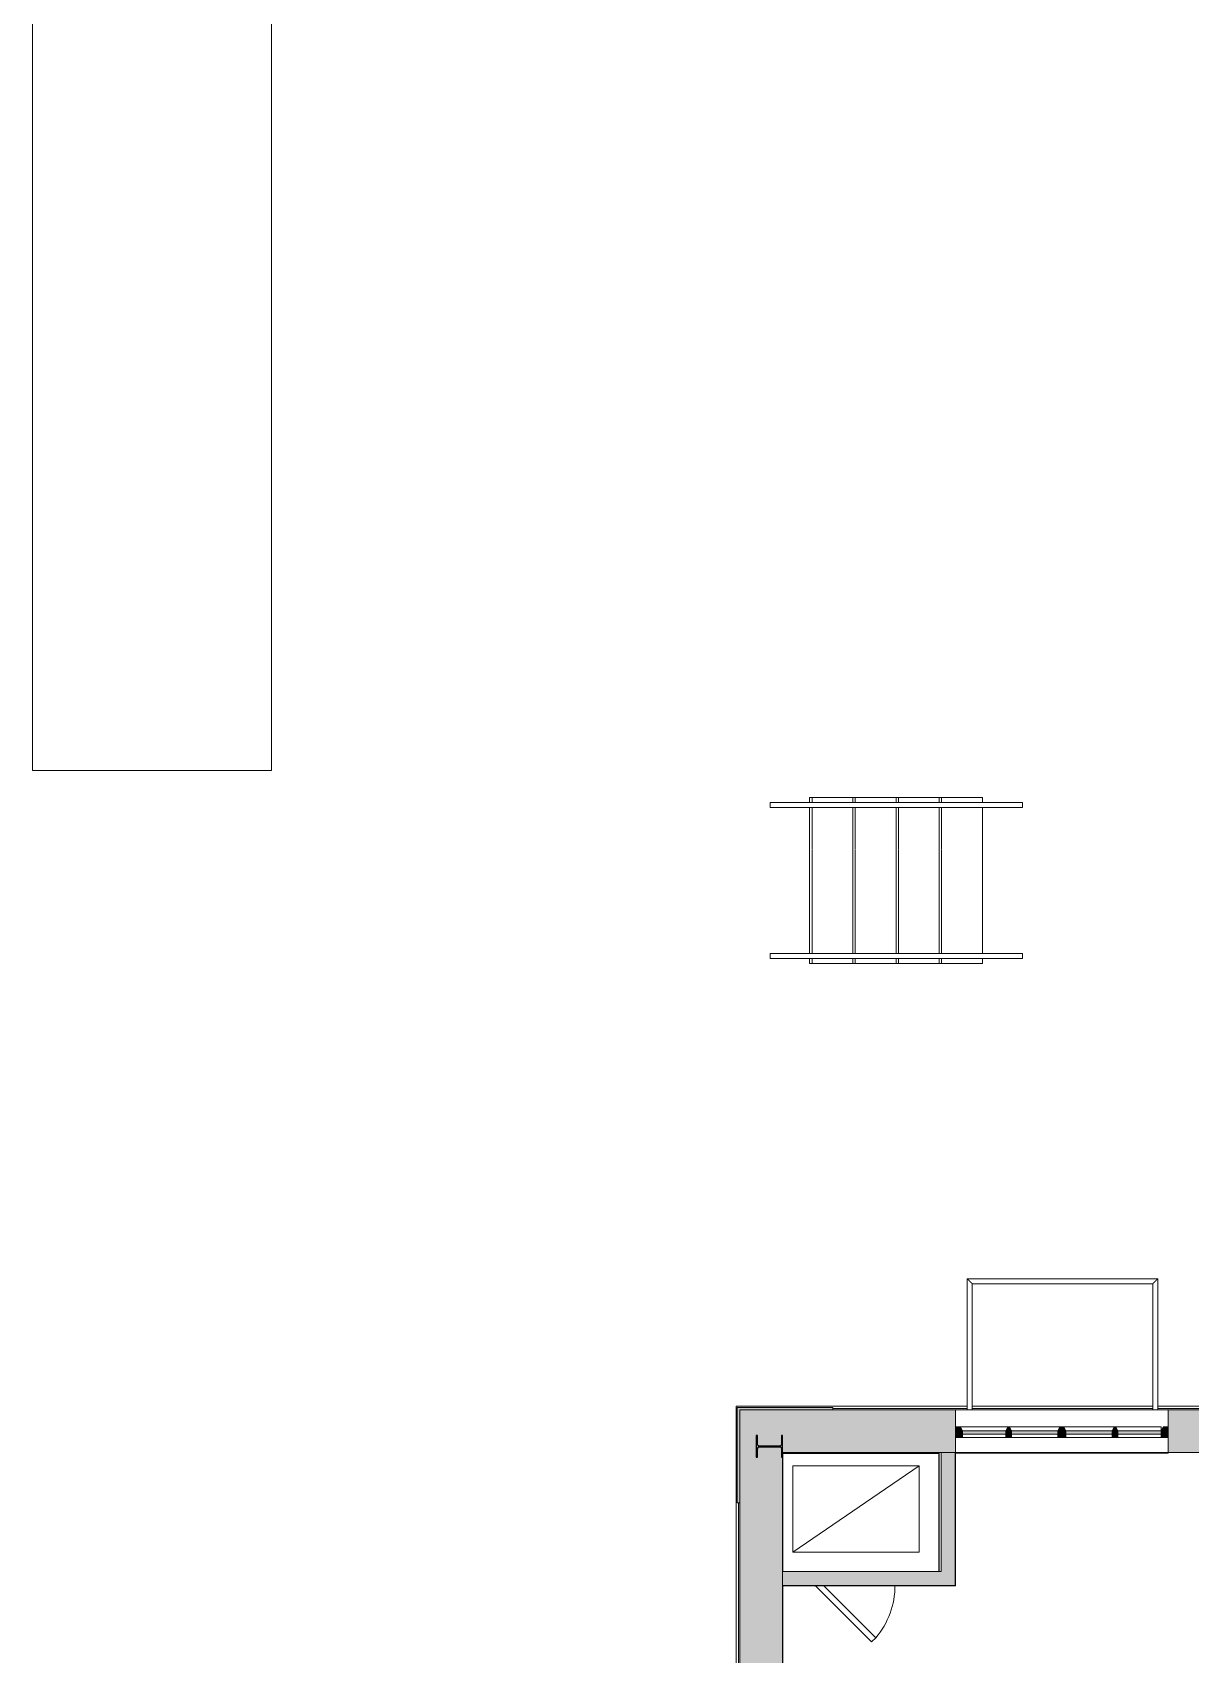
# Model space of a CAD drawing. Header units: inches. Extents: x -3803 to -1421, y -3454 to -210.
# Drawn here: x -3803.4 to -3454.6, y -2895.3 to -2406.9 of the extents above; entities that cross this region are included whole.
import ezdxf

# ---------------------------------------------------------------- set-up
doc = ezdxf.new("R2010")
doc.units = ezdxf.units.IN
doc.header["$MEASUREMENT"] = 0
doc.linetypes.add('Overhead 1_16_', pattern=[0.101562, 0.0625, -0.039062])
for name, color, linetype, lineweight in [('A-DOOR', 31, 'Continuous', 13), ('A-FLOR', 192, 'Continuous', 13), ('A-FLOR-HRAL', 11, 'Continuous', 13), ('A-GLAZ-CURT', 52, 'Continuous', 13), ('A-GLAZ-CWMG', 51, 'Continuous', 13), ('A-WALL', 113, 'Continuous', 13), ('A-WALL-PATT', 111, 'Continuous', 13), ('I-WALL', 2, 'Continuous', 13), ('M-HVAC-DUCT-ANNO', 70, 'Continuous', 13), ('Q-CASE', 31, 'Continuous', 13), ('S-COLS', 52, 'Continuous', 13), ('S-STRS', 31, 'Continuous', 13)]:
    doc.layers.add(name, color=color, linetype=linetype, lineweight=lineweight)

# ---------------------------------------------------------------- blocks, each defined once
blk = doc.blocks.new('_STL - Column - W Shape - 2017v1 - W8x24-1684864-DIMENSION PLAN - LEVEL 2 _579_ - 2__ - CAD')
at = {"layer": 'S-COLS'}
blk.add_hatch(color=130, dxfattribs=at).paths.add_polyline_path([(-3.25, -3.96), (3.25, -3.96), (3.25, -3.56), (0.51, -3.56), (0.24, -3.45), (0.12, -3.17), (0.12, 3.18), (0.24, 3.45), (0.51, 3.57), (3.25, 3.57), (3.25, 3.97), (-3.25, 3.97), (-3.25, 3.57), (-0.52, 3.57), (-0.24, 3.45), (-0.13, 3.18), (-0.13, -3.17), (-0.24, -3.45), (-0.52, -3.56), (-3.25, -3.56)], flags=0)
at = {"layer": 'S-COLS', "color": 253, "lineweight": 25}
for p, q in [((3.25, 3.97), (-3.25, 3.97)), ((-3.25, 3.97), (-3.25, 3.57)), ((-3.25, 3.57), (-0.52, 3.57)), ((-0.13, 3.18), (-0.13, -3.17)), ((0.12, -3.17), (0.12, 3.18)), ((0.51, 3.57), (3.25, 3.57)), ((3.25, 3.57), (3.25, 3.97)), ((-0.52, -3.56), (-3.25, -3.56)), ((-3.25, -3.56), (-3.25, -3.96)), ((-3.25, -3.96), (3.25, -3.96)), ((3.25, -3.56), (0.51, -3.56)), ((3.25, -3.96), (3.25, -3.56))]:
    blk.add_line(p, q, dxfattribs=at)
for centre, start, end in [((-0.52, 3.18), 0, 90), ((0.51, 3.18), 90, 180), ((-0.52, -3.17), 270, 0), ((0.51, -3.17), 180, 270)]:
    blk.add_arc(centre, 0.39, start, end, dxfattribs=at)
blk = doc.blocks.new('15830016-STRUCT_MARTINEZ-MOORE_CENTRAL_v2018_rvt-1-DIMENSION PLAN - LEVEL 2 _579_ - 2__ - CAD')
at = {"layer": 'A-FLOR', "color": 253, "lineweight": 25}
for p, q in [((-3577.4, -2834.64), (-3530.46, -2834.64)), ((-3577.4, -2870.27), (-3577.4, -2834.64)), ((-3530.46, -2834.64), (-3530.46, -2870.27))]:
    blk.add_line(p, q, dxfattribs=at)
at = {"color": 250, "lineweight": 13, "rotation": 90.00000000000072}
blk.add_blockref('_STL - Column - W Shape - 2017v1 - W8x24-1684864-DIMENSION PLAN - LEVEL 2 _579_ - 2__ - CAD', (-3581.43, -2832.64), dxfattribs=at)
blk = doc.blocks.new('15830016-MECH_BSALS_CENTRAL_v2018_rvt-1-DIMENSION PLAN - LEVEL 2 _579_ - 2__ - CAD')
at = {"layer": 'M-HVAC-DUCT-ANNO', "color": 21, "lineweight": 9}
for p, q in [((-3574.41, -2864.47), (-3536.41, -2838.47)), ((-3574.41, -2864.47), (-3574.41, -2838.47)), ((-3574.41, -2838.47), (-3536.41, -2838.47)), ((-3536.41, -2838.47), (-3536.41, -2864.47)), ((-3536.41, -2864.47), (-3574.41, -2864.47))]:
    blk.add_line(p, q, dxfattribs=at)
blk = doc.blocks.new('level 2 - band2 - level 2 - band-474741-DIMENSION PLAN - LEVEL 2 _579_ - 2__ - CAD')
at = {"layer": 'A-WALL', "lineweight": 20}
for p, q in [((-3591.52, -3450.77), (-3591.52, -2820.52)), ((-3591.52, -2820.52), (-3521.89, -2820.52)), ((-3562.4, -2821.27), (-3521.9, -2821.27)), ((-3520.4, -2820.52), (-3466.02, -2820.52)), ((-3520.4, -2821.27), (-3466.02, -2821.27)), ((-3464.52, -2820.52), (-3385.9, -2820.52)), ((-3464.52, -2821.27), (-3419.9, -2821.27)), ((-3590.77, -3421.64), (-3590.77, -2849.64))]:
    blk.add_line(p, q, dxfattribs=at)
blk = doc.blocks.new('coin 26 - coin 2-486031-DIMENSION PLAN - LEVEL 2 _579_ - 2__ - CAD')
at = {"layer": 'A-WALL-PATT', "lineweight": 20}
blk.add_hatch(color=10, dxfattribs=at).paths.add_polyline_path([(-1645.15, -2849.64), (-1644.4, -2849.64), (-1644.4, -2821.64), (-1616.4, -2821.64), (-1616.4, -2820.89), (-1645.15, -2820.89)], flags=0)
at = {"layer": 'A-WALL', "lineweight": 20}
for p, q in [((-1616.4, -2820.89), (-1645.15, -2820.89)), ((-1645.15, -2820.89), (-1645.15, -2849.64)), ((-1644.4, -2849.64), (-1644.4, -2821.64)), ((-1644.4, -2821.64), (-1616.4, -2821.64)), ((-1616.4, -2821.64), (-1616.4, -2820.89)), ((-1645.15, -2849.64), (-1644.4, -2849.64))]:
    blk.add_line(p, q, dxfattribs=at)
blk = doc.blocks.new('Basic Wall _ A3-4 1_4_-BSALS - ___-3569724-DIMENSION PLAN - LEVEL 2 _579_ - 2__ - CAD')
at = {"layer": 'I-WALL', "lineweight": 20}
for p, q in [((-3525.4, -2874.64), (-3577.52, -2874.64)), ((-3525.52, -2874.52), (-3525.4, -2874.64))]:
    blk.add_line(p, q, dxfattribs=at)
blk = doc.blocks.new('Basic Wall _ A3-4 1_4_-BSALS - ___-3569725-DIMENSION PLAN - LEVEL 2 _579_ - 2__ - CAD')
at = {"layer": 'I-WALL', "lineweight": 20}
for p, q in [((-3525.4, -2834.52), (-3525.4, -2834.64)), ((-3525.4, -2834.64), (-3525.4, -2874.64)), ((-3525.4, -2874.64), (-3525.52, -2874.52))]:
    blk.add_line(p, q, dxfattribs=at)
blk = doc.blocks.new('Railing - Railing-545846-DIMENSION PLAN - LEVEL 2 _579_ - 2__ - CAD')
at = {"layer": 'A-FLOR-HRAL', "lineweight": 9}
for p, q in [((-3581.21, -2684.26), (-3517.21, -2684.26)), ((-3581.21, -2685.76), (-3581.21, -2684.26)), ((-3581.21, -2685.76), (-3517.21, -2685.76)), ((-3517.21, -2684.26), (-3505.21, -2684.26)), ((-3517.21, -2685.76), (-3505.21, -2685.76)), ((-3505.21, -2684.26), (-3505.21, -2685.76))]:
    blk.add_line(p, q, dxfattribs=at)
blk = doc.blocks.new('Railing - Railing-545854-DIMENSION PLAN - LEVEL 2 _579_ - 2__ - CAD')
at = {"layer": 'A-FLOR-HRAL', "lineweight": 9}
for p, q in [((-3581.21, -2638.76), (-3517.21, -2638.76)), ((-3581.21, -2640.26), (-3581.21, -2638.76)), ((-3581.21, -2640.26), (-3517.21, -2640.26)), ((-3517.21, -2638.76), (-3505.21, -2638.76)), ((-3517.21, -2640.26), (-3505.21, -2640.26)), ((-3505.21, -2638.76), (-3505.21, -2640.26))]:
    blk.add_line(p, q, dxfattribs=at)
blk = doc.blocks.new('Railing - Railing-545946-DIMENSION PLAN - LEVEL 2 _579_ - 2__ - CAD')
at = {"layer": 'A-FLOR-HRAL', "lineweight": 9}
for p, q in [((-3521.9, -2782.14), (-3521.9, -2821.64)), ((-3464.52, -2782.14), (-3521.9, -2782.14)), ((-3520.4, -2821.64), (-3520.4, -2783.64)), ((-3520.4, -2783.64), (-3466.02, -2783.64)), ((-3466.02, -2783.64), (-3466.02, -2821.64)), ((-3464.52, -2821.64), (-3464.52, -2782.14))]:
    blk.add_line(p, q, dxfattribs=at)
for points in [[(-3520.4, -2783.64), (-3520.4, -2783.64), (-3520.41, -2783.63), (-3520.45, -2783.59), (-3520.49, -2783.54), (-3520.54, -2783.5), (-3520.58, -2783.45), (-3520.63, -2783.41), (-3520.69, -2783.35), (-3520.76, -2783.28), (-3520.81, -2783.22), (-3520.86, -2783.18), (-3520.9, -2783.13), (-3520.95, -2783.08), (-3521, -2783.04), (-3521.05, -2782.99), (-3521.1, -2782.94), (-3521.15, -2782.89), (-3521.19, -2782.84), (-3521.24, -2782.79), (-3521.29, -2782.74), (-3521.34, -2782.7), (-3521.39, -2782.65), (-3521.43, -2782.6), (-3521.48, -2782.56), (-3521.52, -2782.52), (-3521.56, -2782.47), (-3521.62, -2782.42), (-3521.66, -2782.37), (-3521.71, -2782.33), (-3521.75, -2782.28), (-3521.8, -2782.24), (-3521.84, -2782.2), (-3521.88, -2782.15), (-3521.9, -2782.14), (-3521.9, -2782.14)], [(-3466.02, -2783.64), (-3466.02, -2783.64), (-3466.01, -2783.63), (-3465.97, -2783.59), (-3465.92, -2783.54), (-3465.88, -2783.5), (-3465.83, -2783.45), (-3465.79, -2783.41), (-3465.73, -2783.35), (-3465.66, -2783.28), (-3465.6, -2783.22), (-3465.56, -2783.18), (-3465.51, -2783.13), (-3465.46, -2783.08), (-3465.42, -2783.04), (-3465.37, -2782.99), (-3465.32, -2782.94), (-3465.27, -2782.89), (-3465.22, -2782.84), (-3465.17, -2782.79), (-3465.12, -2782.74), (-3465.08, -2782.7), (-3465.03, -2782.65), (-3464.98, -2782.6), (-3464.94, -2782.56), (-3464.9, -2782.52), (-3464.85, -2782.47), (-3464.8, -2782.42), (-3464.75, -2782.37), (-3464.71, -2782.33), (-3464.66, -2782.28), (-3464.62, -2782.24), (-3464.58, -2782.2), (-3464.53, -2782.15), (-3464.52, -2782.14), (-3464.52, -2782.14)]]:
    blk.add_open_spline(points, degree=3, knots=[0, 0, 0, 0, 0.083333, 0.125, 0.166667, 0.208333, 0.229167, 0.25, 0.291667, 0.333333, 0.354167, 0.375, 0.395833, 0.416667, 0.4375, 0.458333, 0.479167, 0.5, 0.520833, 0.541667, 0.5625, 0.583333, 0.604167, 0.625, 0.645833, 0.666667, 0.6875, 0.708333, 0.75, 0.770833, 0.791667, 0.833333, 0.875, 0.916667, 1, 1, 1, 1], dxfattribs=at)
blk = doc.blocks.new('Casework 59 - Casework 3-549940-DIMENSION PLAN - LEVEL 2 _579_ - 2__ - CAD')
at = {"layer": 'Q-CASE', "lineweight": 20}
for p, q in [((-1763.4, -3435.7), (-1761.34, -3435.7)), ((-1761.34, -3435.7), (-1748.24, -3435.7)), ((-1748.24, -3435.7), (-1746.56, -3435.7)), ((-1746.56, -3435.7), (-1732.62, -3435.7)), ((-1732.62, -3435.7), (-1730.18, -3435.7)), ((-1730.18, -3435.7), (-1716.24, -3435.7)), ((-1716.24, -3435.7), (-1714.56, -3435.7)), ((-1714.56, -3435.7), (-1699.4, -3435.7)), ((-1763.4, -3440.26), (-1763.4, -3440.39)), ((-1763.4, -3440.39), (-1763.4, -3440.26)), ((-1763.4, -3440.39), (-1699.4, -3440.39)), ((-1699.4, -3440.39), (-1763.4, -3440.39)), ((-1699.4, -3440.39), (-1699.4, -3440.26)), ((-1699.4, -3440.26), (-1699.4, -3440.39))]:
    blk.add_line(p, q, dxfattribs=at)
blk = doc.blocks.new('Door-A1_1-BSALS1 - AP-24X24-BSALS 2-387332-DIMENSION PLAN - LEVEL 2 _579_ - 2__ - CAD')
at = {"layer": 'A-DOOR', "lineweight": 20}
for p, q in [((-4.97, 19.1), (-6.21, 17.86)), ((-6.21, 17.86), (9.53, 2.13)), ((12, 2.13), (-4.97, 19.1))]:
    blk.add_line(p, q, dxfattribs=at)
at = {"layer": 'A-DOOR', "lineweight": 9}
blk.add_arc((12, 2.22), 24, 139.3461, 180.2325, dxfattribs=at)
blk = doc.blocks.new('System Panel - Winco Glass-383689-DIMENSION PLAN - LEVEL 2 _579_ - 2__ - CAD')
at = {"layer": 'A-GLAZ-CURT', "lineweight": 9}
blk.add_hatch(color=90, dxfattribs=at).paths.add_polyline_path([(6.546875, 1), (-6.546875, 1), (-6.546875, 0), (6.546875, 0)], flags=0)
at = {"layer": 'A-GLAZ-CURT', "lineweight": 20}
for p, q in [((6.546875, 1), (-6.546875, 1)), ((-6.546875, 1), (-6.546875, 0)), ((-6.546875, 0), (6.546875, 0)), ((6.546875, 0), (6.546875, 1))]:
    blk.add_line(p, q, dxfattribs=at)
blk = doc.blocks.new('System Panel - Winco Glass-383690-DIMENSION PLAN - LEVEL 2 _579_ - 2__ - CAD')
at = {"layer": 'A-GLAZ-CURT', "lineweight": 9}
blk.add_hatch(color=90, dxfattribs=at).paths.add_polyline_path([(6.96875, 1), (-6.96875, 1), (-6.96875, 0), (6.96875, 0)], flags=0)
at = {"layer": 'A-GLAZ-CURT', "lineweight": 20}
for p, q in [((6.96875, 1), (-6.96875, 1)), ((-6.96875, 1), (-6.96875, 0)), ((-6.96875, 0), (6.96875, 0)), ((6.96875, 0), (6.96875, 1))]:
    blk.add_line(p, q, dxfattribs=at)
blk = doc.blocks.new('Rectangular Mullion - Winco Accent Full_Left-Large-383700-DIMENSION PLAN - LEVEL 2 _579_ - 2__ - CAD')
at = {"layer": 'A-GLAZ-CWMG', "lineweight": 9}
blk.add_hatch(color=90, dxfattribs=at).paths.add_polyline_path([(0, -2), (-2.06, -2), (-2.06, 0), (-1.48, 1.25), (0, 1.25)], flags=0)
at = {"layer": 'A-GLAZ-CWMG', "lineweight": 20}
for p, q in [((-2.06, 0), (-1.48, 1.25)), ((-2.06, -2), (-2.06, 0)), ((-1.48, 1.25), (0, 1.25)), ((0, 1.25), (0, -2)), ((0, -2), (-2.06, -2))]:
    blk.add_line(p, q, dxfattribs=at)
blk = doc.blocks.new('Rectangular Mullion - Winco Accent Full_Right-Large-383704-DIMENSION PLAN - LEVEL 2 _579_ - 2__ - CAD')
at = {"layer": 'A-GLAZ-CWMG', "lineweight": 9}
blk.add_hatch(color=90, dxfattribs=at).paths.add_polyline_path([(-2.06, -2), (0, -2), (0, 1.25), (-1.48, 1.25), (-2.06, 0)], flags=0)
at = {"layer": 'A-GLAZ-CWMG', "lineweight": 20}
for p, q in [((-1.48, 1.25), (-2.06, 0)), ((-2.06, 0), (-2.06, -2)), ((0, 1.25), (-1.48, 1.25)), ((0, -2), (0, 1.25)), ((-2.06, -2), (0, -2))]:
    blk.add_line(p, q, dxfattribs=at)
blk = doc.blocks.new('Rectangular Mullion - Winco Accent Full_Right-Large-383706-DIMENSION PLAN - LEVEL 2 _579_ - 2__ - CAD')
at = {"layer": 'A-GLAZ-CWMG', "lineweight": 9}
for p, q in [((-1730.76, -218.39), (-1715.66, -218.39)), ((-1730.18, -221.64), (-1716.24, -221.64))]:
    blk.add_line(p, q, dxfattribs=at)
blk = doc.blocks.new('Rectangular Mullion - Winco Accent Full_Right-Large-383707-DIMENSION PLAN - LEVEL 2 _579_ - 2__ - CAD')
at = {"layer": 'A-GLAZ-CWMG', "lineweight": 9}
for p, q in [((-1761.92, -218.39), (-1747.66, -218.39)), ((-1761.34, -221.64), (-1748.24, -221.64))]:
    blk.add_line(p, q, dxfattribs=at)
blk = doc.blocks.new('Rectangular Mullion - Winco Accent Full_Right-Large-V12-DIMENSION PLAN - LEVEL 2 _579_ - 2__ - CAD')
at = {"layer": 'A-GLAZ-CWMG', "lineweight": 9}
for p, q in [((-1747.14, -218.39), (-1732.04, -218.39)), ((-1746.56, -221.64), (-1732.62, -221.64))]:
    blk.add_line(p, q, dxfattribs=at)
blk = doc.blocks.new('Rectangular Mullion - Winco Accent Full_Right-Large-383708-DIMENSION PLAN - LEVEL 2 _579_ - 2__ - CAD')
at = {"layer": 'A-GLAZ-CWMG', "lineweight": 9}
for p, q in [((-1715.14, -218.39), (-1701.46, -218.39)), ((-1701.46, -218.39), (-1701.46, -219.64)), ((-1714.56, -221.64), (-1701.46, -221.64))]:
    blk.add_line(p, q, dxfattribs=at)
blk = doc.blocks.new('Rectangular Mullion - Winco Accent Full-Large-383712-DIMENSION PLAN - LEVEL 2 _579_ - 2__ - CAD')
at = {"layer": 'A-GLAZ-CWMG', "lineweight": 9}
blk.add_hatch(color=90, dxfattribs=at).paths.add_polyline_path([(1.22, -2), (-1.22, -2), (-1.22, 0), (-0.64, 1.25), (0.64, 1.25), (1.22, 0)], flags=0)
at = {"layer": 'A-GLAZ-CWMG', "lineweight": 20}
for p, q in [((-1.22, 0), (-0.64, 1.25)), ((-1.22, -2), (-1.22, 0)), ((-0.64, 1.25), (0.64, 1.25)), ((0.64, 1.25), (1.22, 0)), ((1.22, 0), (1.22, -2)), ((1.22, -2), (-1.22, -2))]:
    blk.add_line(p, q, dxfattribs=at)
blk = doc.blocks.new('Rectangular Mullion - Winco Accent Full-384177-DIMENSION PLAN - LEVEL 2 _579_ - 2__ - CAD')
at = {"layer": 'A-GLAZ-CWMG', "lineweight": 9}
blk.add_hatch(color=90, dxfattribs=at).paths.add_polyline_path([(0.84, -2), (-0.84, -2), (-0.84, 0), (-0.26, 1.25), (0.26, 1.25), (0.84, 0)], flags=0)
at = {"layer": 'A-GLAZ-CWMG', "lineweight": 20}
for p, q in [((-0.84, 0), (-0.26, 1.25)), ((-0.84, -2), (-0.84, 0)), ((-0.26, 1.25), (0.26, 1.25)), ((0.26, 1.25), (0.84, 0)), ((0.84, 0), (0.84, -2)), ((0.84, -2), (-0.84, -2))]:
    blk.add_line(p, q, dxfattribs=at)

msp = doc.modelspace()

# ---------------------------------------------------------------- hatches: boundary and pattern name
at = {"layer": 'A-WALL-PATT', "lineweight": 20}
h = msp.add_hatch(color=10, dxfattribs=at)
h.paths.add_polyline_path([(-3585, -3436.77), (-3577.87, -3436.77), (-3577.87, -3435.39), (-3577.52, -3435.39), (-3577.52, -3332.08), (-3590.4, -3332.08), (-3590.4, -3436.77), (-3585.4, -3436.77), (-3585.4, -3435.39), (-3585, -3435.39)], flags=0)
h.paths.add_polyline_path([(-3590.4, -3225.08), (-3577.52, -3225.08), (-3577.52, -3189.08), (-3590.4, -3189.08), (-3590.4, -3210.81)], flags=0)
h.paths.add_polyline_path([(-3590.4, -3082.08), (-3577.52, -3082.08), (-3577.52, -3046.14), (-3590.4, -3046.14)], flags=0)
h.paths.add_polyline_path([(-3590.4, -2939.14), (-3577.52, -2939.14), (-3577.52, -2835.89), (-3577.87, -2835.89), (-3577.87, -2833.16), (-3577.98, -2832.88), (-3578.26, -2832.77), (-3584.61, -2832.77), (-3584.88, -2832.88), (-3585, -2833.16), (-3585, -2835.89), (-3585.4, -2835.89), (-3585.4, -2829.39), (-3585, -2829.39), (-3585, -2832.13), (-3584.88, -2832.4), (-3584.61, -2832.52), (-3578.26, -2832.52), (-3577.98, -2832.4), (-3577.87, -2832.13), (-3577.87, -2829.39), (-3577.52, -2829.39), (-3577.52, -2821.64), (-3590.4, -2821.64), (-3590.4, -2913.61)], flags=0)
h = msp.add_hatch(color=10, dxfattribs=at)
h.paths.add_polyline_path([(-3396.56, -2834.52), (-3396.56, -2828.71), (-3396.7, -2828.36), (-3397.06, -2828.21), (-3400.39, -2828.21), (-3400.39, -2827.68), (-3392.4, -2827.68), (-3392.4, -2828.21), (-3395.74, -2828.21), (-3396.09, -2828.36), (-3396.24, -2828.71), (-3396.24, -2834.52), (-3351.9, -2834.52), (-3351.9, -2821.64), (-3461.4, -2821.64), (-3461.4, -2834.52), (-3396.7, -2834.52)], flags=0)
h.paths.add_polyline_path([(-3577.47, -2834.52), (-3525.4, -2834.52), (-3525.4, -2821.64), (-3577.52, -2821.64), (-3577.52, -2829.39), (-3577.47, -2829.39), (-3577.47, -2833.16)], flags=0)
h.paths.add_polyline_path([(-3150.09, -2834.52), (-3133.52, -2834.52), (-3133.52, -2821.64), (-3244.9, -2821.64), (-3244.9, -2834.52), (-3200.56, -2834.52), (-3200.56, -2828.71), (-3200.7, -2828.36), (-3201.06, -2828.21), (-3204.39, -2828.21), (-3204.39, -2827.68), (-3196.4, -2827.68), (-3196.4, -2828.21), (-3199.74, -2828.21), (-3200.09, -2828.36), (-3200.24, -2828.71), (-3200.24, -2834.52), (-3190.81, -2834.52)], flags=0)
at = {"layer": 'A-WALL-PATT', "lineweight": 5}
for points in [[(-3525.52, -2870.27), (-3525.52, -2834.52), (-3529.77, -2834.52), (-3529.77, -2870.27)], [(-3577.52, -2874.52), (-3525.52, -2874.52), (-3525.52, -2870.27), (-3577.52, -2870.27)]]:
    msp.add_hatch(color=50, dxfattribs=at).paths.add_polyline_path(points, flags=0)

# ---------------------------------------------------------------- linework, layer by layer
at = {"layer": 'A-FLOR', "lineweight": 20}
for p, q in [((-3803.4, -2629.09), (-3803.4, -1442.04)), ((-3731.4, -1973.35), (-3731.4, -2629.09)), ((-3731.4, -2629.09), (-3803.4, -2629.09)), ((-3577.4, -2874.64), (-3577.4, -3396.64))]:
    msp.add_line(p, q, dxfattribs=at)
at = {"layer": 'A-WALL', "lineweight": 20}
for p, q in [((-3590.4, -3449.64), (-3590.4, -2821.64)), ((-3133.52, -2821.64), (-3590.4, -2821.64)), ((-3525.4, -2834.52), (-3525.4, -2821.64)), ((-3461.4, -2821.64), (-3461.4, -2834.52)), ((-3577.52, -2835.89), (-3577.52, -3396.77)), ((-3396.56, -2834.52), (-3577.47, -2834.52))]:
    msp.add_line(p, q, dxfattribs=at)
at = {"layer": 'I-WALL', "lineweight": 20}
for p, q in [((-3529.77, -2834.52), (-3529.77, -2870.27)), ((-3525.52, -2874.52), (-3525.52, -2834.52)), ((-3529.77, -2870.27), (-3577.52, -2870.27)), ((-3577.52, -2874.52), (-3525.52, -2874.52))]:
    msp.add_line(p, q, dxfattribs=at)
at = {"layer": 'S-STRS', "lineweight": 9}
for p, q in [((-3569.34, -2637.26), (-3569.34, -2638.76)), ((-3569.34, -2637.26), (-3556.34, -2637.26)), ((-3556.34, -2637.26), (-3543.34, -2637.26)), ((-3556.34, -2637.26), (-3556.34, -2638.76)), ((-3543.34, -2637.26), (-3530.34, -2637.26)), ((-3543.34, -2637.26), (-3543.34, -2638.76)), ((-3530.34, -2637.26), (-3517.34, -2637.26)), ((-3530.34, -2637.26), (-3530.34, -2638.76)), ((-3517.34, -2637.26), (-3517.34, -2638.76)), ((-3569.34, -2640.26), (-3569.34, -2684.26)), ((-3556.34, -2640.26), (-3556.34, -2684.26)), ((-3543.34, -2640.26), (-3543.34, -2684.26)), ((-3530.34, -2640.26), (-3530.34, -2684.26)), ((-3517.34, -2640.26), (-3517.34, -2684.26)), ((-3569.34, -2685.76), (-3569.34, -2687.26)), ((-3556.34, -2685.76), (-3556.34, -2687.26)), ((-3543.34, -2685.76), (-3543.34, -2687.26)), ((-3530.34, -2685.76), (-3530.34, -2687.26)), ((-3517.34, -2685.76), (-3517.34, -2687.26)), ((-3569.34, -2687.26), (-3556.34, -2687.26)), ((-3556.34, -2687.26), (-3543.34, -2687.26)), ((-3543.34, -2687.26), (-3530.34, -2687.26)), ((-3530.34, -2687.26), (-3517.34, -2687.26))]:
    msp.add_line(p, q, dxfattribs=at)
at = {"layer": 'S-STRS', "linetype": 'Overhead 1_16_', "lineweight": 9}
for p, q in [((-3568.59, -2637.26), (-3568.59, -2638.76)), ((-3555.59, -2637.26), (-3555.59, -2638.76)), ((-3542.59, -2637.26), (-3542.59, -2638.76)), ((-3529.59, -2637.26), (-3529.59, -2638.76)), ((-3568.59, -2640.26), (-3568.59, -2684.26)), ((-3555.59, -2640.26), (-3555.59, -2684.26)), ((-3542.59, -2640.26), (-3542.59, -2684.26)), ((-3529.59, -2640.26), (-3529.59, -2684.26)), ((-3568.59, -2685.76), (-3568.59, -2687.26)), ((-3555.59, -2685.76), (-3555.59, -2687.26)), ((-3542.59, -2685.76), (-3542.59, -2687.26)), ((-3529.59, -2685.76), (-3529.59, -2687.26))]:
    msp.add_line(p, q, dxfattribs=at)

# ---------------------------------------------------------------- block references
at = {"lineweight": 5}
for name in ['15830016-STRUCT_MARTINEZ-MOORE_CENTRAL_v2018_rvt-1-DIMENSION PLAN - LEVEL 2 _579_ - 2__ - CAD', '15830016-MECH_BSALS_CENTRAL_v2018_rvt-1-DIMENSION PLAN - LEVEL 2 _579_ - 2__ - CAD']:
    msp.add_blockref(name, (0, 0), dxfattribs=at)
at = {"layer": 'A-DOOR', "lineweight": 20, "rotation": 180}
msp.add_blockref('Door-A1_1-BSALS1 - AP-24X24-BSALS 2-387332-DIMENSION PLAN - LEVEL 2 _579_ - 2__ - CAD', (-3555.65, -2872.39), dxfattribs=at)
at = {"layer": 'A-FLOR-HRAL', "lineweight": 9}
for name in ['Railing - Railing-545854-DIMENSION PLAN - LEVEL 2 _579_ - 2__ - CAD', 'Railing - Railing-545846-DIMENSION PLAN - LEVEL 2 _579_ - 2__ - CAD', 'Railing - Railing-545946-DIMENSION PLAN - LEVEL 2 _579_ - 2__ - CAD']:
    msp.add_blockref(name, (0, 0), dxfattribs=at)
at = {"layer": 'A-GLAZ-CURT', "lineweight": 9, "rotation": 180}
for name, p in [('System Panel - Winco Glass-383689-DIMENSION PLAN - LEVEL 2 _579_ - 2__ - CAD', (-3516.79, -2827.96)), ('System Panel - Winco Glass-383690-DIMENSION PLAN - LEVEL 2 _579_ - 2__ - CAD', (-3501.59, -2827.96)), ('System Panel - Winco Glass-383690-DIMENSION PLAN - LEVEL 2 _579_ - 2__ - CAD', (-3485.21, -2827.96)), ('System Panel - Winco Glass-383689-DIMENSION PLAN - LEVEL 2 _579_ - 2__ - CAD', (-3470.01, -2827.96))]:
    msp.add_blockref(name, p, dxfattribs=at)
at = {"layer": 'A-GLAZ-CWMG', "lineweight": 9, "extrusion": (0, 0, -1)}
for name, p in [('Rectangular Mullion - Winco Accent Full_Left-Large-383700-DIMENSION PLAN - LEVEL 2 _579_ - 2__ - CAD', (3525.4, -2827.96)), ('Rectangular Mullion - Winco Accent Full-384177-DIMENSION PLAN - LEVEL 2 _579_ - 2__ - CAD', (3509.4, -2827.96)), ('Rectangular Mullion - Winco Accent Full-Large-383712-DIMENSION PLAN - LEVEL 2 _579_ - 2__ - CAD', (3493.4, -2827.96)), ('Rectangular Mullion - Winco Accent Full-384177-DIMENSION PLAN - LEVEL 2 _579_ - 2__ - CAD', (3477.4, -2827.96))]:
    msp.add_blockref(name, p, dxfattribs=at)
at = {"layer": 'A-GLAZ-CWMG', "lineweight": 9}
for name, p in [('Rectangular Mullion - Winco Accent Full_Right-Large-383707-DIMENSION PLAN - LEVEL 2 _579_ - 2__ - CAD', (-1762, -2608.32)), ('Rectangular Mullion - Winco Accent Full_Right-Large-V12-DIMENSION PLAN - LEVEL 2 _579_ - 2__ - CAD', (-1762, -2608.32)), ('Rectangular Mullion - Winco Accent Full_Right-Large-383706-DIMENSION PLAN - LEVEL 2 _579_ - 2__ - CAD', (-1762, -2608.32)), ('Rectangular Mullion - Winco Accent Full_Right-Large-383708-DIMENSION PLAN - LEVEL 2 _579_ - 2__ - CAD', (-1762, -2608.32)), ('Rectangular Mullion - Winco Accent Full_Right-Large-383704-DIMENSION PLAN - LEVEL 2 _579_ - 2__ - CAD', (-3461.4, -2827.96))]:
    msp.add_blockref(name, p, dxfattribs=at)
at = {"layer": 'A-WALL', "lineweight": 20}
for name, p in [('level 2 - band2 - level 2 - band-474741-DIMENSION PLAN - LEVEL 2 _579_ - 2__ - CAD', (0, 0)), ('coin 26 - coin 2-486031-DIMENSION PLAN - LEVEL 2 _579_ - 2__ - CAD', (-1946, 0))]:
    msp.add_blockref(name, p, dxfattribs=at)
at = {"layer": 'I-WALL', "lineweight": 20}
for name in ['Basic Wall _ A3-4 1_4_-BSALS - ___-3569725-DIMENSION PLAN - LEVEL 2 _579_ - 2__ - CAD', 'Basic Wall _ A3-4 1_4_-BSALS - ___-3569724-DIMENSION PLAN - LEVEL 2 _579_ - 2__ - CAD']:
    msp.add_blockref(name, (0, 0), dxfattribs=at)
at = {"layer": 'Q-CASE', "lineweight": 20}
msp.add_blockref('Casework 59 - Casework 3-549940-DIMENSION PLAN - LEVEL 2 _579_ - 2__ - CAD', (-1762, 605.75), dxfattribs=at)

doc.saveas('drawing.dxf')
